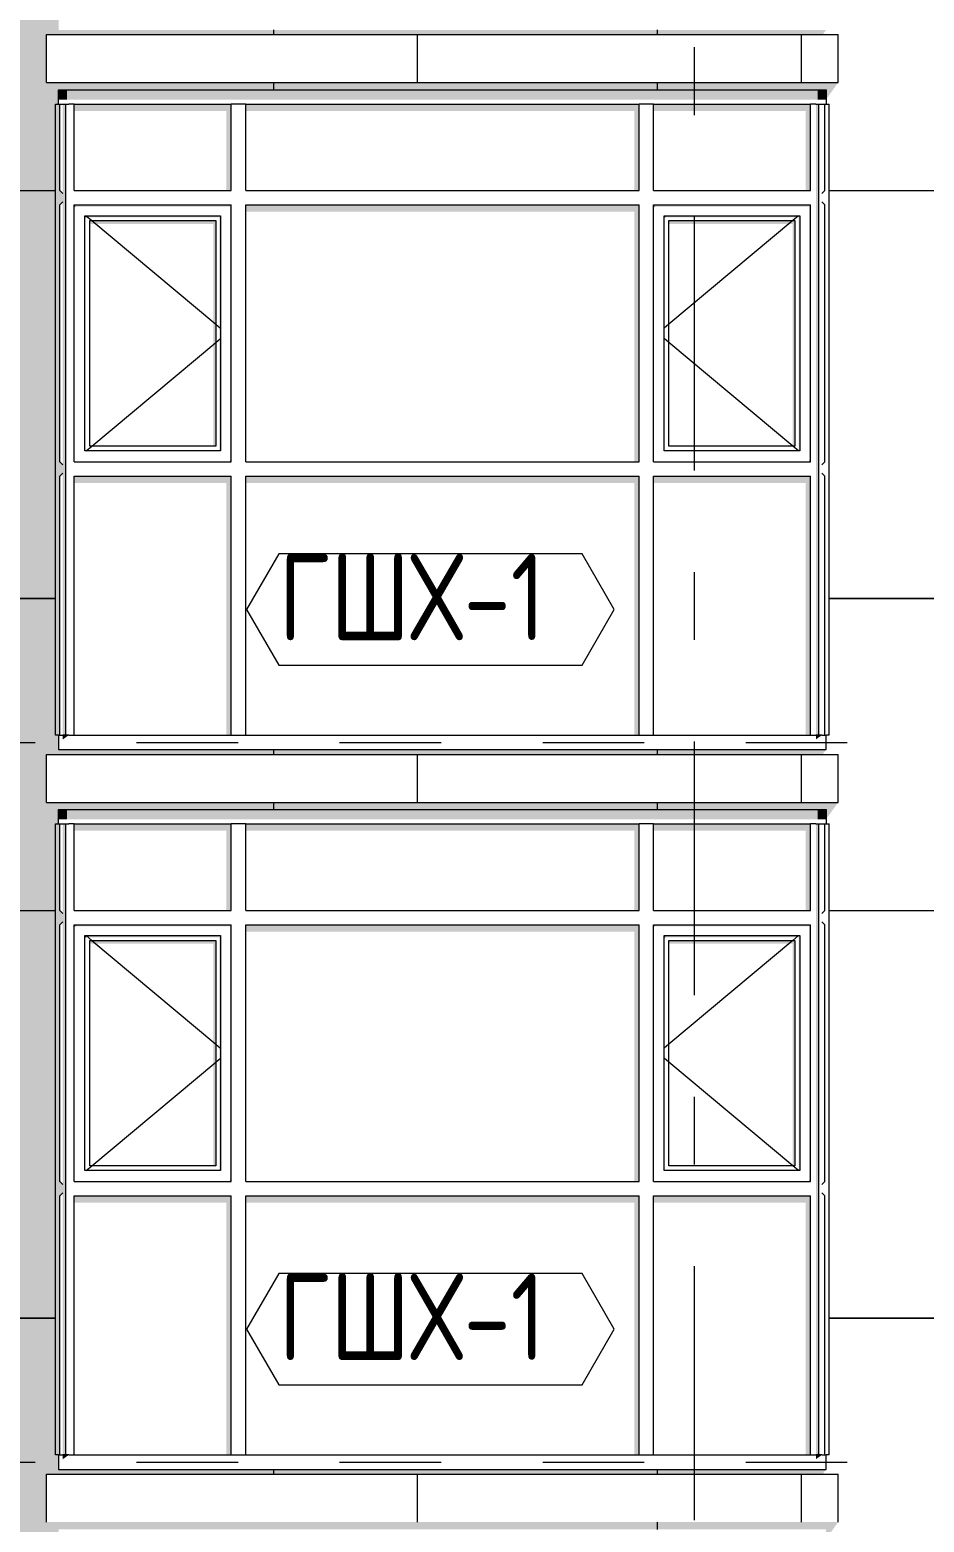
# Model space of a CAD drawing. Header units: millimetres. Extents: x 18162 to 7085488, y 72188 to 247925.
# Drawn here: x 5963688 to 5967417, y 112306 to 118526 of the extents above; entities that cross this region are included whole.
import ezdxf
from ezdxf.enums import TextEntityAlignment as Align

# ---------------------------------------------------------------- set-up
doc = ezdxf.new("R2010")
doc.units = ezdxf.units.MM
doc.header["$MEASUREMENT"] = 0
doc.linetypes.add('Dashed', pattern=[423.333333, 211.666667, -211.666667])
doc.linetypes.add('Double Dashed', pattern=[1093.611073, 529.166651, -211.666656, 141.111112, -211.666656])
for name, color, linetype in [('Finish - Wall', 7, 'Continuous'), ('Structural - Bearing', 7, 'Continuous'), ('Structural - Grid', 7, 'Continuous')]:
    doc.layers.add(name, color=color, linetype=linetype)
doc.styles.add('GENERATED_STYLE_3', font='', dxfattribs={"width": 0.8})
doc.styles.get('GENERATED_STYLE_3').set_extended_font_data('ISOCPEUR MON')

# ---------------------------------------------------------------- blocks, each defined once
blk = doc.blocks.new('*X2817', base_point=(6050603.8, 91556.2))
at = {"layer": 'Structural - Bearing', "color": 8, "linetype": 'Continuous', "lineweight": 13}
blk.add_line((5966303.8, 112306.2), (5966303.8, 112276.2), dxfattribs=at)
blk = doc.blocks.new('*X2821', base_point=(6050603.8, 91556.2))
at = {"layer": 'Structural - Bearing', "color": 8, "linetype": 'Continuous', "lineweight": 13}
for p, q in [((5964703.8, 115306.2), (5964703.8, 115276.2)), ((5966303.8, 115306.2), (5966303.8, 115276.2)), ((5963103.8, 114856.2), (5963795.7, 114856.2)), ((5967020.5, 114856.2), (5967403.8, 114856.2)), ((5967403.8, 114856.2), (5967903.8, 114856.2)), ((5963103.8, 113156.2), (5963795.7, 113156.2)), ((5963795.7, 113156.2), (5963103.8, 113156.2)), ((5967020.5, 113156.2), (5967403.8, 113156.2)), ((5967403.8, 113156.2), (5967020.5, 113156.2)), ((5967903.8, 113156.2), (5967403.8, 113156.2)), ((5967403.8, 113156.2), (5967903.8, 113156.2)), ((5964703.8, 112526.2), (5964703.8, 112506.2)), ((5966303.8, 112526.2), (5966303.8, 112506.2))]:
    blk.add_line(p, q, dxfattribs=at)
blk = doc.blocks.new('*X2822', base_point=(6050603.8, 91556.2))
at = {"layer": 'Structural - Bearing', "color": 7, "linetype": 'Continuous', "lineweight": 9}
for p, q in [((5965303.8, 112506.2), (5965303.8, 112306.2)), ((5966903.8, 112506.2), (5966903.8, 112306.2))]:
    blk.add_line(p, q, dxfattribs=at)
blk = doc.blocks.new('*X2825', base_point=(6050603.8, 91556.2))
at = {"layer": 'Structural - Bearing', "color": 8, "linetype": 'Continuous', "lineweight": 13}
for p, q in [((5964703.8, 118306.2), (5964703.8, 118276.2)), ((5966303.8, 118306.2), (5966303.8, 118276.2)), ((5963103.8, 117856.2), (5963795.7, 117856.2)), ((5967020.5, 117856.2), (5967403.8, 117856.2)), ((5967403.8, 117856.2), (5967903.8, 117856.2)), ((5963103.8, 116156.2), (5963795.7, 116156.2)), ((5963795.7, 116156.2), (5963103.8, 116156.2)), ((5967020.5, 116156.2), (5967403.8, 116156.2)), ((5967403.8, 116156.2), (5967020.5, 116156.2)), ((5967903.8, 116156.2), (5967403.8, 116156.2)), ((5967403.8, 116156.2), (5967903.8, 116156.2)), ((5964703.8, 115526.2), (5964703.8, 115506.2)), ((5966303.8, 115526.2), (5966303.8, 115506.2))]:
    blk.add_line(p, q, dxfattribs=at)
blk = doc.blocks.new('*X2826', base_point=(6050603.8, 91556.2))
at = {"layer": 'Structural - Bearing', "color": 7, "linetype": 'Continuous', "lineweight": 9}
for p, q in [((5965303.8, 115506.2), (5965303.8, 115306.2)), ((5966903.8, 115506.2), (5966903.8, 115306.2))]:
    blk.add_line(p, q, dxfattribs=at)
blk = doc.blocks.new('*X2853', base_point=(6050603.8, 91556.2))
at = {"layer": 'Structural - Bearing', "color": 8, "linetype": 'Continuous', "lineweight": 13}
for p, q in [((5964703.8, 118526.2), (5964703.8, 118506.2)), ((5966303.8, 118526.2), (5966303.8, 118506.2))]:
    blk.add_line(p, q, dxfattribs=at)
blk = doc.blocks.new('*X2854', base_point=(6050603.8, 91556.2))
at = {"layer": 'Structural - Bearing', "color": 7, "linetype": 'Continuous', "lineweight": 9}
for p, q in [((5965303.8, 118506.2), (5965303.8, 118306.2)), ((5966903.8, 118506.2), (5966903.8, 118306.2))]:
    blk.add_line(p, q, dxfattribs=at)
blk = doc.blocks.new('Label_274_3', base_point=(5965358.1, 112876.2))
at = {"color": 13, "linetype": 'Continuous', "lineweight": 13, "flags": 128}
blk.add_lwpolyline([(5964591.7, 113110.4), (5964725.8, 112878.2), (5965990.4, 112878.2), (5966124.5, 113110.4), (5965990.4, 113342.7), (5964725.8, 113342.7)], close=True, dxfattribs=at)
at = {"color": 13, "lineweight": 13, "insert": (5964725.8, 113342), "char_height": 360, "attachment_point": 1, "style": 'GENERATED_STYLE_3'}
blk.add_mtext('\\A1;{\\pql;\\pt0,253000;\\fISOCPEUR MON|b0|i0|c0|p0;\\W0.800000;ГШХ-1\\fISOCPEUR MON|b0|i0|c0|p0;\\W0.800000;\\A1{\\H.66x;\\S^  ;}\\fISOCPEUR MON|b0|i0|c0|p0;\\W0.800000;\\fISOCPEUR MON|b0|i0|c0|p0;\\W0.800000;\\A1{\\H.66x;\\S^  ;}\\fISOCPEUR MON|b0|i0|c0|p0;\\W0.800000; \\fISOCPEUR MON|b0|i0|c0|p0;\\W0.800000;\\fISOCPEUR MON|b0|i0|c0|p0;\\W0.800000;\\fISOCPEUR MON|b0|i0|c0|p0;\\W0.800000;\\fISOCPEUR MON|b0|i0|c0|p0;\\W0.800000;\\fISOCPEUR MON|b0|i0|c0|p0;\\W0.800000;\\fISOCPEUR MON|b0|i0|c0|p0;\\W0.800000;\\fISOCPEUR MON|b0|i0|c0|p0;\\W0.800000;\\fISOCPEUR MON|b0|i0|c0|p0;\\W0.800000;\\fISOCPEUR MON|b0|i0|c0|p0;\\W0.800000;\\fISOCPEUR MON|b0|i0|c0|p0;\\W0.800000;\\fISOCPEUR MON|b0|i0|c0|p0;\\W0.800000;\\fISOCPEUR MON|b0|i0|c0|p0;\\W0.800000;\\fISOCPEUR MON|b0|i0|c0|p0;\\W0.800000;\\fISOCPEUR MON|b0|i0|c0|p0;\\W0.800000;\\fISOCPEUR MON|b0|i0|c0|p0;\\W0.800000;\\fISOCPEUR MON|b0|i0|c0|p0;\\W0.800000;\\fISOCPEUR MON|b0|i0|c0|p0;\\W0.800000;\\fISOCPEUR MON|b0|i0|c0|p0;\\W0.800000;\\fISOCPEUR MON|b0|i0|c0|p0;\\W0.800000;\\fISOCPEUR MON|b0|i0|c0|p0;\\W0.800000;\\fISOCPEUR MON|b0|i0|c0|p0;\\W0.800000;\\fISOCPEUR MON|b0|i0|c0|p0;\\W0.800000;\\fISOCPEUR MON|b0|i0|c0|p0;\\W0.800000;\\fISOCPEUR MON|b0|i0|c0|p0;\\W0.800000;\\fISOCPEUR MON|b0|i0|c0|p0;\\W0.800000;\\fISOCPEUR MON|b0|i0|c0|p0;\\W0.800000;\\fISOCPEUR MON|b0|i0|c0|p0;\\W0.800000;\\fISOCPEUR MON|b0|i0|c0|p0;\\W0.800000;\\fISOCPEUR MON|b0|i0|c0|p0;\\W0.800000;\\fISOCPEUR MON|b0|i0|c0|p0;\\W0.800000;\\fISOCPEUR MON|b0|i0|c0|p0;\\W0.800000;\\fISOCPEUR MON|b0|i0|c0|p0;\\W0.800000;\\fISOCPEUR MON|b0|i0|c0|p0;\\W0.800000;\\fISOCPEUR MON|b0|i0|c0|p0;\\W0.800000;\\fISOCPEUR MON|b0|i0|c0|p0;\\W0.800000;\\fISOCPEUR MON|b0|i0|c0|p0;\\W0.800000;\\fISOCPEUR MON|b0|i0|c0|p0;\\W0.800000;\\fISOCPEUR MON|b0|i0|c0|p0;\\W0.800000;\\fISOCPEUR MON|b0|i0|c0|p0;\\W0.800000;\\fISOCPEUR MON|b0|i0|c0|p0;\\W0.800000;\\fISOCPEUR MON|b0|i0|c0|p0;\\W0.800000;\\fISOCPEUR MON|b0|i0|c0|p0;\\W0.800000;\\fISOCPEUR MON|b0|i0|c0|p0;\\W0.800000;}', dxfattribs=at)
blk = doc.blocks.new('Label_275_3', base_point=(5965358.1, 115876.2))
at = {"color": 13, "linetype": 'Continuous', "lineweight": 13, "flags": 128}
blk.add_lwpolyline([(5964591.7, 116110.4), (5964725.8, 115878.2), (5965990.4, 115878.2), (5966124.5, 116110.4), (5965990.4, 116342.7), (5964725.8, 116342.7)], close=True, dxfattribs=at)
at = {"color": 13, "lineweight": 13, "insert": (5964725.8, 116342), "char_height": 360, "attachment_point": 1, "style": 'GENERATED_STYLE_3'}
blk.add_mtext('\\A1;{\\pql;\\pt0,253000;\\fISOCPEUR MON|b0|i0|c0|p0;\\W0.800000;ГШХ-1\\fISOCPEUR MON|b0|i0|c0|p0;\\W0.800000;\\A1{\\H.66x;\\S^  ;}\\fISOCPEUR MON|b0|i0|c0|p0;\\W0.800000;\\fISOCPEUR MON|b0|i0|c0|p0;\\W0.800000;\\A1{\\H.66x;\\S^  ;}\\fISOCPEUR MON|b0|i0|c0|p0;\\W0.800000; \\fISOCPEUR MON|b0|i0|c0|p0;\\W0.800000;\\fISOCPEUR MON|b0|i0|c0|p0;\\W0.800000;\\fISOCPEUR MON|b0|i0|c0|p0;\\W0.800000;\\fISOCPEUR MON|b0|i0|c0|p0;\\W0.800000;\\fISOCPEUR MON|b0|i0|c0|p0;\\W0.800000;\\fISOCPEUR MON|b0|i0|c0|p0;\\W0.800000;\\fISOCPEUR MON|b0|i0|c0|p0;\\W0.800000;\\fISOCPEUR MON|b0|i0|c0|p0;\\W0.800000;\\fISOCPEUR MON|b0|i0|c0|p0;\\W0.800000;\\fISOCPEUR MON|b0|i0|c0|p0;\\W0.800000;\\fISOCPEUR MON|b0|i0|c0|p0;\\W0.800000;\\fISOCPEUR MON|b0|i0|c0|p0;\\W0.800000;\\fISOCPEUR MON|b0|i0|c0|p0;\\W0.800000;\\fISOCPEUR MON|b0|i0|c0|p0;\\W0.800000;\\fISOCPEUR MON|b0|i0|c0|p0;\\W0.800000;\\fISOCPEUR MON|b0|i0|c0|p0;\\W0.800000;\\fISOCPEUR MON|b0|i0|c0|p0;\\W0.800000;\\fISOCPEUR MON|b0|i0|c0|p0;\\W0.800000;\\fISOCPEUR MON|b0|i0|c0|p0;\\W0.800000;\\fISOCPEUR MON|b0|i0|c0|p0;\\W0.800000;\\fISOCPEUR MON|b0|i0|c0|p0;\\W0.800000;\\fISOCPEUR MON|b0|i0|c0|p0;\\W0.800000;\\fISOCPEUR MON|b0|i0|c0|p0;\\W0.800000;\\fISOCPEUR MON|b0|i0|c0|p0;\\W0.800000;\\fISOCPEUR MON|b0|i0|c0|p0;\\W0.800000;\\fISOCPEUR MON|b0|i0|c0|p0;\\W0.800000;\\fISOCPEUR MON|b0|i0|c0|p0;\\W0.800000;\\fISOCPEUR MON|b0|i0|c0|p0;\\W0.800000;\\fISOCPEUR MON|b0|i0|c0|p0;\\W0.800000;\\fISOCPEUR MON|b0|i0|c0|p0;\\W0.800000;\\fISOCPEUR MON|b0|i0|c0|p0;\\W0.800000;\\fISOCPEUR MON|b0|i0|c0|p0;\\W0.800000;\\fISOCPEUR MON|b0|i0|c0|p0;\\W0.800000;\\fISOCPEUR MON|b0|i0|c0|p0;\\W0.800000;\\fISOCPEUR MON|b0|i0|c0|p0;\\W0.800000;\\fISOCPEUR MON|b0|i0|c0|p0;\\W0.800000;\\fISOCPEUR MON|b0|i0|c0|p0;\\W0.800000;\\fISOCPEUR MON|b0|i0|c0|p0;\\W0.800000;\\fISOCPEUR MON|b0|i0|c0|p0;\\W0.800000;\\fISOCPEUR MON|b0|i0|c0|p0;\\W0.800000;\\fISOCPEUR MON|b0|i0|c0|p0;\\W0.800000;\\fISOCPEUR MON|b0|i0|c0|p0;\\W0.800000;\\fISOCPEUR MON|b0|i0|c0|p0;\\W0.800000;}', dxfattribs=at)
blk = doc.blocks.new('Standard grid marker[382]_3', base_point=(5966458.1, 151556.2))
at = {"layer": 'Structural - Grid', "color": 13, "linetype": 'Double Dashed', "lineweight": 13, "ltscale": 2}
blk.add_line((5966458.1, 150556.2), (5966458.1, 87056.2), dxfattribs=at)
at = {"layer": 'Structural - Grid', "color": 13, "lineweight": 13, "style": 'GENERATED_STYLE_3'}
blk.add_attdef('AC_MarkerText_1', text='', height=500, rotation=360, dxfattribs=at).set_placement((5966458.1, 85706.2), align=Align.TOP_CENTER)

msp = doc.modelspace()

# ---------------------------------------------------------------- hatches: boundary and pattern name
at = {"layer": 'Finish - Wall', "linetype": 'Continuous', "lineweight": 0}
for points in [[(5963843.1, 118276.2), (5963808.1, 118276.2), (5963808.1, 118235.5), (5963843.1, 118235.5)], [(5963843.1, 118276.2), (5963843.1, 118235.5), (5964558.1, 118235.5), (5964558.1, 118276.2)], [(5964558.1, 118235.5), (5966258.1, 118235.5), (5966258.1, 118276.2), (5964558.1, 118276.2)], [(5966258.1, 118235.5), (5966973.1, 118235.5), (5966973.1, 118276.2), (5966258.1, 118276.2)], [(5967008.1, 118276.2), (5966973.1, 118276.2), (5966973.1, 118235.5), (5967008.1, 118235.5)], [(5963795.7, 117826.2), (5963838.1, 117826.2), (5963838.1, 118216.2), (5963825.7, 118216.2), (5963825.7, 117843.6), (5963813.1, 117856.2), (5963813.1, 118216.2), (5963795.7, 118216.2)], [(5963873.1, 118216.2), (5963873.1, 118187.9), (5964508.1, 118187.9), (5964508.1, 117856.2), (5964528.1, 117856.2), (5964528.1, 118216.2)], [(5964588.1, 118216.2), (5964588.1, 118187.9), (5966208.1, 118187.9), (5966208.1, 117856.2), (5966228.1, 117856.2), (5966228.1, 118216.2)], [(5966943.1, 118216.2), (5966288.1, 118216.2), (5966288.1, 118187.9), (5966923.1, 118187.9), (5966923.1, 117856.2), (5966943.1, 117856.2)], [(5966965.7, 117826.2), (5966978.1, 117826.2), (5966978.1, 118216.2), (5966965.7, 118216.2)], [(5967003.1, 118216.2), (5967003.1, 118209.1), (5967008.1, 118216.2)], [(5966965.7, 116696.2), (5966978.1, 116696.2), (5966978.1, 117826.2), (5966965.7, 117826.2)], [(5967003.1, 117856.2), (5966990.5, 117843.6), (5966996.8, 117847.3)], [(5964528.1, 117796.2), (5963873.1, 117796.2), (5963880.2, 117789.1), (5964521, 117789.1)], [(5963880.2, 117789.1), (5963873.1, 117796.2), (5963873.1, 117789.1)], [(5963925.2, 117744.1), (5963918.1, 117751.2), (5963918.1, 117744.1)], [(5963918.1, 117751.2), (5963925.2, 117744.1), (5964476, 117744.1), (5964483.1, 117751.2)], [(5964483.1, 117751.2), (5964476, 117744.1), (5964478.1, 117744.1), (5964478.1, 116776.2), (5964483.1, 116771.2)], [(5964521, 117789.1), (5964523.1, 117789.1), (5964523.1, 116731.2), (5964528.1, 116726.2), (5964528.1, 117796.2)], [(5966228.1, 117796.2), (5964588.1, 117796.2), (5964588.1, 117767.9), (5966208.1, 117767.9), (5966208.1, 116726.2), (5966228.1, 116726.2)], [(5966943.1, 117796.2), (5966288.1, 117796.2), (5966295.2, 117789.1), (5966936, 117789.1)], [(5966288.1, 117796.2), (5966288.1, 117789.1), (5966295.2, 117789.1)], [(5966340.2, 117744.1), (5966333.1, 117751.2), (5966333.1, 117744.1)], [(5966898.1, 117751.2), (5966333.1, 117751.2), (5966340.2, 117744.1), (5966891, 117744.1)], [(5966891, 117744.1), (5966893.1, 117744.1), (5966893.1, 116776.2), (5966898.1, 116771.2), (5966898.1, 117751.2)], [(5966936, 117789.1), (5966938.1, 117789.1), (5966938.1, 116731.2), (5966943.1, 116726.2), (5966943.1, 117796.2)], [(5964463.1, 117731.2), (5963938.1, 117731.2), (5963938.1, 117717), (5964453.1, 117717), (5964453.1, 116791.2), (5964463.1, 116791.2)], [(5966878.1, 117731.2), (5966353.1, 117731.2), (5966353.1, 117717), (5966868.1, 117717), (5966868.1, 116791.2), (5966878.1, 116791.2)], [(5964478.1, 116771.2), (5964483.1, 116771.2), (5964478.1, 116776.2)], [(5966893.1, 116771.2), (5966898.1, 116771.2), (5966893.1, 116776.2)], [(5963795.7, 116696.2), (5963795.7, 115586.2), (5963813.1, 115586.2), (5963813.1, 116666.2), (5963825.7, 116678.8), (5963825.7, 115586.2), (5963838.1, 115586.2), (5963838.1, 116696.2)], [(5964523.1, 116726.2), (5964528.1, 116726.2), (5964523.1, 116731.2)], [(5966938.1, 116726.2), (5966943.1, 116726.2), (5966938.1, 116731.2)], [(5966965.7, 115586.2), (5966978.1, 115586.2), (5966978.1, 116696.2), (5966965.7, 116696.2)], [(5967003.1, 116726.2), (5966990.5, 116713.6), (5966996.8, 116717.3)], [(5964528.1, 116666.2), (5963873.1, 116666.2), (5963873.1, 116637.9), (5964508.1, 116637.9), (5964508.1, 115586.2), (5964528.1, 115586.2)], [(5964588.1, 116637.9), (5966208.1, 116637.9), (5966208.1, 115586.2), (5966228.1, 115586.2), (5966228.1, 116666.2), (5964588.1, 116666.2)], [(5966288.1, 116666.2), (5966288.1, 116637.9), (5966923.1, 116637.9), (5966923.1, 115586.2), (5966943.1, 115586.2), (5966943.1, 116666.2)], [(5963825.7, 115568.6), (5963843.1, 115580.9), (5963843.1, 115586.2), (5963825.7, 115586.2)], [(5963850.5, 115586.2), (5963843.1, 115586.2), (5963843.1, 115580.9)], [(5966965.7, 115586.2), (5966965.7, 115568.6), (5966973.1, 115573.9), (5966973.1, 115586.2)], [(5966973.1, 115586.2), (5966973.1, 115573.9), (5966990.5, 115586.2)], [(5963808.1, 115276.2), (5963808.1, 115235.5), (5963843.1, 115235.5), (5963843.1, 115276.2)], [(5963843.1, 115276.2), (5963843.1, 115235.5), (5964558.1, 115235.5), (5964558.1, 115276.2)], [(5964558.1, 115235.5), (5966258.1, 115235.5), (5966258.1, 115276.2), (5964558.1, 115276.2)], [(5966973.1, 115276.2), (5966258.1, 115276.2), (5966258.1, 115235.5), (5966973.1, 115235.5)], [(5967008.1, 115276.2), (5966973.1, 115276.2), (5966973.1, 115235.5), (5967008.1, 115235.5)], [(5963795.7, 115216.2), (5963795.7, 114826.2), (5963838.1, 114826.2), (5963838.1, 115216.2), (5963825.7, 115216.2), (5963825.7, 114843.6), (5963813.1, 114856.2), (5963813.1, 115216.2)], [(5964528.1, 115216.2), (5963873.1, 115216.2), (5963873.1, 115187.9), (5964508.1, 115187.9), (5964508.1, 114856.2), (5964528.1, 114856.2)], [(5964588.1, 115187.9), (5966208.1, 115187.9), (5966208.1, 114856.2), (5966228.1, 114856.2), (5966228.1, 115216.2), (5964588.1, 115216.2)], [(5966943.1, 115216.2), (5966288.1, 115216.2), (5966288.1, 115187.9), (5966923.1, 115187.9), (5966923.1, 114856.2), (5966943.1, 114856.2)], [(5966965.7, 114826.2), (5966978.1, 114826.2), (5966978.1, 115216.2), (5966965.7, 115216.2)], [(5967003.1, 115216.2), (5967003.1, 115209.1), (5967008.1, 115216.2)], [(5966965.7, 113696.2), (5966978.1, 113696.2), (5966978.1, 114826.2), (5966965.7, 114826.2)], [(5967003.1, 114856.2), (5966990.5, 114843.6), (5966996.8, 114847.3)], [(5964528.1, 114796.2), (5963873.1, 114796.2), (5963880.2, 114789.1), (5964521, 114789.1)], [(5963880.2, 114789.1), (5963873.1, 114796.2), (5963873.1, 114789.1)], [(5964521, 114789.1), (5964523.1, 114789.1), (5964523.1, 113731.2), (5964528.1, 113726.2), (5964528.1, 114796.2)], [(5966228.1, 114796.2), (5964588.1, 114796.2), (5964588.1, 114767.9), (5966208.1, 114767.9), (5966208.1, 113726.2), (5966228.1, 113726.2)], [(5966943.1, 114796.2), (5966288.1, 114796.2), (5966295.2, 114789.1), (5966936, 114789.1)], [(5966288.1, 114796.2), (5966288.1, 114789.1), (5966295.2, 114789.1)], [(5966936, 114789.1), (5966938.1, 114789.1), (5966938.1, 113731.2), (5966943.1, 113726.2), (5966943.1, 114796.2)], [(5963918.1, 114744.1), (5963925.2, 114744.1), (5963918.1, 114751.2)], [(5963918.1, 114751.2), (5963925.2, 114744.1), (5964476, 114744.1), (5964483.1, 114751.2)], [(5964463.1, 114731.2), (5963938.1, 114731.2), (5963938.1, 114717), (5964453.1, 114717), (5964453.1, 113791.2), (5964463.1, 113791.2)], [(5964483.1, 114751.2), (5964476, 114744.1), (5964478.1, 114744.1), (5964478.1, 113776.2), (5964483.1, 113771.2)], [(5966340.2, 114744.1), (5966333.1, 114751.2), (5966333.1, 114744.1)], [(5966333.1, 114751.2), (5966340.2, 114744.1), (5966891, 114744.1), (5966898.1, 114751.2)], [(5966353.1, 114731.2), (5966353.1, 114717), (5966868.1, 114717), (5966868.1, 113791.2), (5966878.1, 113791.2), (5966878.1, 114731.2)], [(5966891, 114744.1), (5966893.1, 114744.1), (5966893.1, 113776.2), (5966898.1, 113771.2), (5966898.1, 114751.2)], [(5964478.1, 113771.2), (5964483.1, 113771.2), (5964478.1, 113776.2)], [(5966893.1, 113771.2), (5966898.1, 113771.2), (5966893.1, 113776.2)], [(5964523.1, 113726.2), (5964528.1, 113726.2), (5964523.1, 113731.2)], [(5966938.1, 113726.2), (5966943.1, 113726.2), (5966938.1, 113731.2)], [(5967003.1, 113726.2), (5966990.5, 113713.6), (5966996.8, 113717.3)], [(5963795.7, 113696.2), (5963795.7, 112586.2), (5963813.1, 112586.2), (5963813.1, 113666.2), (5963825.7, 113678.8), (5963825.7, 112586.2), (5963838.1, 112586.2), (5963838.1, 113696.2)], [(5963873.1, 113666.2), (5963873.1, 113637.9), (5964508.1, 113637.9), (5964508.1, 112586.2), (5964528.1, 112586.2), (5964528.1, 113666.2)], [(5966228.1, 113666.2), (5964588.1, 113666.2), (5964588.1, 113637.9), (5966208.1, 113637.9), (5966208.1, 112586.2), (5966228.1, 112586.2)], [(5966288.1, 113666.2), (5966288.1, 113637.9), (5966923.1, 113637.9), (5966923.1, 112586.2), (5966943.1, 112586.2), (5966943.1, 113666.2)], [(5966965.7, 112586.2), (5966978.1, 112586.2), (5966978.1, 113696.2), (5966965.7, 113696.2)], [(5963825.7, 112568.6), (5963843.1, 112580.9), (5963843.1, 112586.2), (5963825.7, 112586.2)], [(5963850.5, 112586.2), (5963843.1, 112586.2), (5963843.1, 112580.9)], [(5966965.7, 112568.6), (5966973.1, 112573.9), (5966973.1, 112586.2), (5966965.7, 112586.2)], [(5966990.5, 112586.2), (5966973.1, 112586.2), (5966973.1, 112573.9)]]:
    msp.add_hatch(color=49, dxfattribs=at).paths.add_polyline_path(points)
h = msp.add_hatch(color=49, dxfattribs=at)
h.paths.add_polyline_path([(5963795.7, 116696.2), (5963838.1, 116696.2), (5963838.1, 117826.2), (5963795.7, 117826.2)])
h.paths.add_polyline_path([(5963813.1, 117796.2), (5963825.7, 117808.8), (5963825.7, 116713.6), (5963813.1, 116726.2)], flags=0)
h = msp.add_hatch(color=49, dxfattribs=at)
h.paths.add_polyline_path([(5963795.7, 113696.2), (5963838.1, 113696.2), (5963838.1, 114826.2), (5963795.7, 114826.2)])
h.paths.add_polyline_path([(5963813.1, 114796.2), (5963825.7, 114808.8), (5963825.7, 113713.6), (5963813.1, 113726.2)], flags=0)
at = {"layer": 'Structural - Bearing', "linetype": 'Continuous', "lineweight": 0}
for points in [[(5962513.1, 121456.2), (5962513.1, 120887.7), (5962525.7, 120875.1), (5962525.7, 120856.2), (5962758.1, 120856.2), (5962758.1, 119156.2), (5962513.1, 119156.2), (5962513.1, 119017.7), (5962525.7, 119005.1), (5962525.7, 118975.5), (5962513.1, 118957.7), (5962513.1, 118456.2), (5963758.1, 118456.2), (5963758.1, 118506.2), (5966994, 118506.2), (5967008.1, 118526.2), (5963808.1, 118526.2), (5963808.1, 118586.2), (5963795.7, 118586.2), (5963795.7, 121216.2), (5963808.1, 121216.2), (5963808.1, 121276.2), (5967008.1, 121276.2), (5967008.1, 121235.5), (5967058.1, 121306.2), (5963758.1, 121306.2), (5963758.1, 121456.2)], [(5962513.1, 116156.2), (5962513.1, 116017.7), (5962525.7, 116005.1), (5962525.7, 115975.5), (5962513.1, 115957.7), (5962513.1, 115456.2), (5963758.1, 115456.2), (5963758.1, 115506.2), (5966994, 115506.2), (5967008.1, 115526.2), (5963808.1, 115526.2), (5963808.1, 115586.2), (5963795.7, 115586.2), (5963795.7, 118216.2), (5963808.1, 118216.2), (5963808.1, 118276.2), (5967008.1, 118276.2), (5967008.1, 118235.5), (5967058.1, 118306.2), (5963758.1, 118306.2), (5963758.1, 118456.2), (5962513.1, 118456.2), (5962513.1, 117887.7), (5962525.7, 117875.1), (5962525.7, 117856.2), (5962758.1, 117856.2), (5962758.1, 116156.2)], [(5962513.1, 115456.2), (5962513.1, 114887.7), (5962525.7, 114875.1), (5962525.7, 114856.2), (5962758.1, 114856.2), (5962758.1, 113156.2), (5962513.1, 113156.2), (5962513.1, 113017.7), (5962525.7, 113005.1), (5962525.7, 112975.5), (5962513.1, 112957.7), (5962513.1, 112456.2), (5963758.1, 112456.2), (5963758.1, 112506.2), (5966994, 112506.2), (5967008.1, 112526.2), (5963808.1, 112526.2), (5963808.1, 112586.2), (5963795.7, 112586.2), (5963795.7, 115216.2), (5963808.1, 115216.2), (5963808.1, 115276.2), (5967008.1, 115276.2), (5967008.1, 115235.5), (5967058.1, 115306.2), (5963758.1, 115306.2), (5963758.1, 115456.2)], [(5962513.1, 110017.7), (5962525.7, 110005.1), (5962525.7, 109975.5), (5962513.1, 109957.7), (5962513.1, 109456.2), (5963758.1, 109456.2), (5963758.1, 109506.2), (5966994, 109506.2), (5967008.1, 109526.2), (5963808.1, 109526.2), (5963808.1, 109586.2), (5963795.7, 109586.2), (5963795.7, 112216.2), (5963808.1, 112216.2), (5963808.1, 112276.2), (5967008.1, 112276.2), (5967008.1, 112235.5), (5967058.1, 112306.2), (5963758.1, 112306.2), (5963758.1, 112456.2), (5962513.1, 112456.2), (5962513.1, 111887.7), (5962525.7, 111875.1), (5962525.7, 111856.2), (5962758.1, 111856.2), (5962758.1, 110156.2), (5962513.1, 110156.2)]]:
    msp.add_hatch(color=49, dxfattribs=at).paths.add_polyline_path(points)

# ---------------------------------------------------------------- linework, layer by layer
at = {"color": 8, "linetype": 'Dashed', "lineweight": 13, "ltscale": 2}
for p, q in [((5948046.5, 115556.2), (5978885, 115556.2)), ((5948046.5, 112556.2), (5978885, 112556.2))]:
    msp.add_line(p, q, dxfattribs=at)
at = {"layer": 'Finish - Wall', "color": 7, "linetype": 'Continuous', "lineweight": 9}
for p, q in [((5963808.1, 118216.2), (5963808.1, 118276.2)), ((5963808.1, 118276.2), (5963843.1, 118276.2)), ((5963843.1, 118276.2), (5964558.1, 118276.2)), ((5964558.1, 118276.2), (5966258.1, 118276.2)), ((5966258.1, 118276.2), (5966973.1, 118276.2)), ((5966973.1, 118276.2), (5967008.1, 118276.2)), ((5967008.1, 118276.2), (5967008.1, 118216.2)), ((5963795.7, 118216.2), (5963808.1, 118216.2)), ((5963795.7, 117826.2), (5963795.7, 118216.2)), ((5963808.1, 118216.2), (5963813.1, 118216.2)), ((5963813.1, 118216.2), (5963825.7, 118216.2)), ((5963813.1, 117856.2), (5963813.1, 118216.2)), ((5963825.7, 118216.2), (5963838.1, 118216.2)), ((5963838.1, 118216.2), (5963850.5, 118216.2)), ((5963838.1, 117826.2), (5963838.1, 118216.2)), ((5963873.1, 118216.2), (5963850.5, 118216.2)), ((5963873.1, 118216.2), (5964528.1, 118216.2)), ((5963873.1, 117856.2), (5963873.1, 118216.2)), ((5964588.1, 118216.2), (5964528.1, 118216.2)), ((5964528.1, 117856.2), (5964528.1, 118216.2)), ((5964588.1, 118216.2), (5966228.1, 118216.2)), ((5964588.1, 117856.2), (5964588.1, 118216.2)), ((5966288.1, 118216.2), (5966228.1, 118216.2)), ((5966228.1, 117856.2), (5966228.1, 118216.2)), ((5966288.1, 118216.2), (5966943.1, 118216.2)), ((5966288.1, 117856.2), (5966288.1, 118216.2)), ((5966965.7, 118216.2), (5966943.1, 118216.2)), ((5966943.1, 117856.2), (5966943.1, 118216.2)), ((5966965.7, 118216.2), (5966978.1, 118216.2)), ((5966978.1, 118216.2), (5966990.5, 118216.2)), ((5966978.1, 117826.2), (5966978.1, 118216.2)), ((5966990.5, 118216.2), (5967003.1, 118216.2)), ((5967003.1, 118216.2), (5967008.1, 118216.2)), ((5967003.1, 117856.2), (5967003.1, 118216.2)), ((5967008.1, 118216.2), (5967020.5, 118216.2)), ((5967020.5, 117826.2), (5967020.5, 118216.2)), ((5963795.7, 116696.2), (5963795.7, 117826.2)), ((5963813.1, 117856.2), (5963825.7, 117843.6)), ((5963825.7, 117808.8), (5963813.1, 117796.2)), ((5963838.1, 116696.2), (5963838.1, 117826.2)), ((5963873.1, 117856.2), (5964528.1, 117856.2)), ((5964588.1, 117856.2), (5966228.1, 117856.2)), ((5966288.1, 117856.2), (5966943.1, 117856.2)), ((5966978.1, 116696.2), (5966978.1, 117826.2)), ((5966990.5, 117843.6), (5967003.1, 117856.2)), ((5967003.1, 117796.2), (5966990.5, 117808.8)), ((5967020.5, 116696.2), (5967020.5, 117826.2)), ((5963813.1, 116726.2), (5963813.1, 117796.2)), ((5963873.1, 116726.2), (5963873.1, 117796.2)), ((5963873.1, 117796.2), (5964528.1, 117796.2)), ((5963918.1, 116771.2), (5963918.1, 117751.2)), ((5963918.1, 117751.2), (5964483.1, 117751.2)), ((5963923, 117751.2), (5963946.9, 117731.2)), ((5964483.1, 117751.2), (5964483.1, 116771.2)), ((5964528.1, 116726.2), (5964528.1, 117796.2)), ((5964588.1, 116726.2), (5964588.1, 117796.2)), ((5964588.1, 117796.2), (5966228.1, 117796.2)), ((5966228.1, 116726.2), (5966228.1, 117796.2)), ((5966288.1, 116726.2), (5966288.1, 117796.2)), ((5966288.1, 117796.2), (5966943.1, 117796.2)), ((5966333.1, 116771.2), (5966333.1, 117751.2)), ((5966333.1, 117751.2), (5966898.1, 117751.2)), ((5966893.3, 117751.2), (5966869.4, 117731.2)), ((5966898.1, 117751.2), (5966898.1, 116771.2)), ((5966943.1, 116726.2), (5966943.1, 117796.2)), ((5967003.1, 116726.2), (5967003.1, 117796.2)), ((5963938.1, 117731.2), (5964463.1, 117731.2)), ((5963938.1, 116791.2), (5963938.1, 117731.2)), ((5963946.9, 117731.2), (5964463.1, 117298.9)), ((5964463.1, 117731.2), (5964463.1, 116791.2)), ((5966353.1, 117731.2), (5966878.1, 117731.2)), ((5966869.4, 117731.2), (5966353.1, 117298.9)), ((5966353.1, 116791.2), (5966353.1, 117731.2)), ((5966878.1, 117731.2), (5966878.1, 116791.2)), ((5964463.1, 117298.9), (5964483.1, 117282.1)), ((5966353.1, 117298.9), (5966333.1, 117282.1)), ((5963946.9, 116791.2), (5964463.1, 117223.5)), ((5964463.1, 117223.5), (5964483.1, 117240.2)), ((5966353.1, 117223.5), (5966333.1, 117240.2)), ((5966869.4, 116791.2), (5966353.1, 117223.5)), ((5964483.1, 116771.2), (5963918.1, 116771.2)), ((5963923, 116771.2), (5963946.9, 116791.2)), ((5964463.1, 116791.2), (5963938.1, 116791.2)), ((5966898.1, 116771.2), (5966333.1, 116771.2)), ((5966878.1, 116791.2), (5966353.1, 116791.2)), ((5966893.3, 116771.2), (5966869.4, 116791.2)), ((5963795.7, 115586.2), (5963795.7, 116696.2)), ((5963813.1, 116726.2), (5963825.7, 116713.6)), ((5963838.1, 115586.2), (5963838.1, 116696.2)), ((5963873.1, 116726.2), (5964528.1, 116726.2)), ((5964588.1, 116726.2), (5966228.1, 116726.2)), ((5966288.1, 116726.2), (5966943.1, 116726.2)), ((5966978.1, 115586.2), (5966978.1, 116696.2)), ((5966990.5, 116713.6), (5967003.1, 116726.2)), ((5967020.5, 115586.2), (5967020.5, 116696.2)), ((5963825.7, 116678.8), (5963813.1, 116666.2)), ((5963813.1, 115586.2), (5963813.1, 116666.2)), ((5963873.1, 115586.2), (5963873.1, 116666.2)), ((5963873.1, 116666.2), (5964528.1, 116666.2)), ((5964528.1, 115586.2), (5964528.1, 116666.2)), ((5964588.1, 115586.2), (5964588.1, 116666.2)), ((5964588.1, 116666.2), (5966228.1, 116666.2)), ((5966228.1, 115586.2), (5966228.1, 116666.2)), ((5966288.1, 115586.2), (5966288.1, 116666.2)), ((5966288.1, 116666.2), (5966943.1, 116666.2)), ((5966943.1, 115586.2), (5966943.1, 116666.2)), ((5967003.1, 116666.2), (5966990.5, 116678.8)), ((5967003.1, 115586.2), (5967003.1, 116666.2)), ((5963808.1, 115586.2), (5963795.7, 115586.2)), ((5963808.1, 115586.2), (5963813.1, 115586.2)), ((5963808.1, 115586.2), (5963808.1, 115526.2)), ((5963813.1, 115586.2), (5963825.7, 115586.2)), ((5963838.1, 115586.2), (5963825.7, 115586.2)), ((5963850.5, 115586.2), (5963838.1, 115586.2)), ((5963850.5, 115586.2), (5963873.1, 115586.2)), ((5963873.1, 115586.2), (5964528.1, 115586.2)), ((5964528.1, 115586.2), (5964588.1, 115586.2)), ((5964588.1, 115586.2), (5966228.1, 115586.2)), ((5966228.1, 115586.2), (5966288.1, 115586.2)), ((5966288.1, 115586.2), (5966943.1, 115586.2)), ((5966943.1, 115586.2), (5966965.7, 115586.2)), ((5966978.1, 115586.2), (5966965.7, 115586.2)), ((5966990.5, 115586.2), (5966978.1, 115586.2)), ((5966990.5, 115586.2), (5967003.1, 115586.2)), ((5967003.1, 115586.2), (5967008.1, 115586.2)), ((5967020.5, 115586.2), (5967008.1, 115586.2)), ((5967008.1, 115526.2), (5967008.1, 115586.2)), ((5963808.1, 115526.2), (5963843.1, 115526.2)), ((5963843.1, 115526.2), (5964558.1, 115526.2)), ((5964558.1, 115526.2), (5966258.1, 115526.2)), ((5966258.1, 115526.2), (5966973.1, 115526.2)), ((5966973.1, 115526.2), (5967008.1, 115526.2)), ((5963808.1, 115216.2), (5963808.1, 115276.2)), ((5963808.1, 115276.2), (5963843.1, 115276.2)), ((5963843.1, 115276.2), (5964558.1, 115276.2)), ((5964558.1, 115276.2), (5966258.1, 115276.2)), ((5966258.1, 115276.2), (5966973.1, 115276.2)), ((5966973.1, 115276.2), (5967008.1, 115276.2)), ((5967008.1, 115276.2), (5967008.1, 115216.2)), ((5963795.7, 115216.2), (5963808.1, 115216.2)), ((5963795.7, 114826.2), (5963795.7, 115216.2)), ((5963808.1, 115216.2), (5963813.1, 115216.2)), ((5963813.1, 115216.2), (5963825.7, 115216.2)), ((5963813.1, 114856.2), (5963813.1, 115216.2)), ((5963825.7, 115216.2), (5963838.1, 115216.2)), ((5963838.1, 115216.2), (5963850.5, 115216.2)), ((5963838.1, 114826.2), (5963838.1, 115216.2)), ((5963873.1, 115216.2), (5963850.5, 115216.2)), ((5963873.1, 115216.2), (5964528.1, 115216.2)), ((5963873.1, 114856.2), (5963873.1, 115216.2)), ((5964588.1, 115216.2), (5964528.1, 115216.2)), ((5964528.1, 114856.2), (5964528.1, 115216.2)), ((5964588.1, 115216.2), (5966228.1, 115216.2)), ((5964588.1, 114856.2), (5964588.1, 115216.2)), ((5966288.1, 115216.2), (5966228.1, 115216.2)), ((5966228.1, 114856.2), (5966228.1, 115216.2)), ((5966288.1, 115216.2), (5966943.1, 115216.2)), ((5966288.1, 114856.2), (5966288.1, 115216.2)), ((5966965.7, 115216.2), (5966943.1, 115216.2)), ((5966943.1, 114856.2), (5966943.1, 115216.2)), ((5966965.7, 115216.2), (5966978.1, 115216.2)), ((5966978.1, 115216.2), (5966990.5, 115216.2)), ((5966978.1, 114826.2), (5966978.1, 115216.2)), ((5966990.5, 115216.2), (5967003.1, 115216.2)), ((5967003.1, 115216.2), (5967008.1, 115216.2)), ((5967003.1, 114856.2), (5967003.1, 115216.2)), ((5967008.1, 115216.2), (5967020.5, 115216.2)), ((5967020.5, 114826.2), (5967020.5, 115216.2)), ((5963795.7, 113696.2), (5963795.7, 114826.2)), ((5963813.1, 114856.2), (5963825.7, 114843.6)), ((5963838.1, 113696.2), (5963838.1, 114826.2)), ((5963873.1, 114856.2), (5964528.1, 114856.2)), ((5964588.1, 114856.2), (5966228.1, 114856.2)), ((5966288.1, 114856.2), (5966943.1, 114856.2)), ((5966978.1, 113696.2), (5966978.1, 114826.2)), ((5966990.5, 114843.6), (5967003.1, 114856.2)), ((5967020.5, 113696.2), (5967020.5, 114826.2)), ((5963825.7, 114808.8), (5963813.1, 114796.2)), ((5963813.1, 113726.2), (5963813.1, 114796.2)), ((5963873.1, 113726.2), (5963873.1, 114796.2)), ((5963873.1, 114796.2), (5964528.1, 114796.2)), ((5964528.1, 113726.2), (5964528.1, 114796.2)), ((5964588.1, 113726.2), (5964588.1, 114796.2)), ((5964588.1, 114796.2), (5966228.1, 114796.2)), ((5966228.1, 113726.2), (5966228.1, 114796.2)), ((5966288.1, 113726.2), (5966288.1, 114796.2)), ((5966288.1, 114796.2), (5966943.1, 114796.2)), ((5966943.1, 113726.2), (5966943.1, 114796.2)), ((5967003.1, 114796.2), (5966990.5, 114808.8)), ((5967003.1, 113726.2), (5967003.1, 114796.2)), ((5963918.1, 113771.2), (5963918.1, 114751.2)), ((5963918.1, 114751.2), (5964483.1, 114751.2)), ((5963923, 114751.2), (5963946.9, 114731.2)), ((5963938.1, 114731.2), (5964463.1, 114731.2)), ((5963938.1, 113791.2), (5963938.1, 114731.2)), ((5963946.9, 114731.2), (5964463.1, 114298.9)), ((5964463.1, 114731.2), (5964463.1, 113791.2)), ((5964483.1, 114751.2), (5964483.1, 113771.2)), ((5966333.1, 113771.2), (5966333.1, 114751.2)), ((5966333.1, 114751.2), (5966898.1, 114751.2)), ((5966353.1, 114731.2), (5966878.1, 114731.2)), ((5966869.4, 114731.2), (5966353.1, 114298.9)), ((5966353.1, 113791.2), (5966353.1, 114731.2)), ((5966893.3, 114751.2), (5966869.4, 114731.2)), ((5966878.1, 114731.2), (5966878.1, 113791.2)), ((5966898.1, 114751.2), (5966898.1, 113771.2)), ((5964463.1, 114298.9), (5964483.1, 114282.1)), ((5966353.1, 114298.9), (5966333.1, 114282.1)), ((5963946.9, 113791.2), (5964463.1, 114223.5)), ((5964463.1, 114223.5), (5964483.1, 114240.2)), ((5966353.1, 114223.5), (5966333.1, 114240.2)), ((5966869.4, 113791.2), (5966353.1, 114223.5)), ((5964483.1, 113771.2), (5963918.1, 113771.2)), ((5963923, 113771.2), (5963946.9, 113791.2)), ((5964463.1, 113791.2), (5963938.1, 113791.2)), ((5966898.1, 113771.2), (5966333.1, 113771.2)), ((5966878.1, 113791.2), (5966353.1, 113791.2)), ((5966893.3, 113771.2), (5966869.4, 113791.2)), ((5963813.1, 113726.2), (5963825.7, 113713.6)), ((5963873.1, 113726.2), (5964528.1, 113726.2)), ((5964588.1, 113726.2), (5966228.1, 113726.2)), ((5966288.1, 113726.2), (5966943.1, 113726.2)), ((5966990.5, 113713.6), (5967003.1, 113726.2)), ((5963795.7, 112586.2), (5963795.7, 113696.2)), ((5963825.7, 113678.8), (5963813.1, 113666.2)), ((5963813.1, 112586.2), (5963813.1, 113666.2)), ((5963838.1, 112586.2), (5963838.1, 113696.2)), ((5963873.1, 112586.2), (5963873.1, 113666.2)), ((5963873.1, 113666.2), (5964528.1, 113666.2)), ((5964528.1, 112586.2), (5964528.1, 113666.2)), ((5964588.1, 112586.2), (5964588.1, 113666.2)), ((5964588.1, 113666.2), (5966228.1, 113666.2)), ((5966228.1, 112586.2), (5966228.1, 113666.2)), ((5966288.1, 112586.2), (5966288.1, 113666.2)), ((5966288.1, 113666.2), (5966943.1, 113666.2)), ((5966943.1, 112586.2), (5966943.1, 113666.2)), ((5966978.1, 112586.2), (5966978.1, 113696.2)), ((5967003.1, 113666.2), (5966990.5, 113678.8)), ((5967003.1, 112586.2), (5967003.1, 113666.2)), ((5967020.5, 112586.2), (5967020.5, 113696.2)), ((5963808.1, 112586.2), (5963795.7, 112586.2)), ((5963808.1, 112586.2), (5963813.1, 112586.2)), ((5963808.1, 112586.2), (5963808.1, 112526.2)), ((5963813.1, 112586.2), (5963825.7, 112586.2)), ((5963838.1, 112586.2), (5963825.7, 112586.2)), ((5963850.5, 112586.2), (5963838.1, 112586.2)), ((5963850.5, 112586.2), (5963873.1, 112586.2)), ((5963873.1, 112586.2), (5964528.1, 112586.2)), ((5964528.1, 112586.2), (5964588.1, 112586.2)), ((5964588.1, 112586.2), (5966228.1, 112586.2)), ((5966228.1, 112586.2), (5966288.1, 112586.2)), ((5966288.1, 112586.2), (5966943.1, 112586.2)), ((5966943.1, 112586.2), (5966965.7, 112586.2)), ((5966978.1, 112586.2), (5966965.7, 112586.2)), ((5966990.5, 112586.2), (5966978.1, 112586.2)), ((5966990.5, 112586.2), (5967003.1, 112586.2)), ((5967003.1, 112586.2), (5967008.1, 112586.2)), ((5967020.5, 112586.2), (5967008.1, 112586.2)), ((5967008.1, 112526.2), (5967008.1, 112586.2)), ((5963808.1, 112526.2), (5963843.1, 112526.2)), ((5963843.1, 112526.2), (5964558.1, 112526.2)), ((5964558.1, 112526.2), (5966258.1, 112526.2)), ((5966258.1, 112526.2), (5966973.1, 112526.2)), ((5966973.1, 112526.2), (5967008.1, 112526.2))]:
    msp.add_line(p, q, dxfattribs=at)
at = {"layer": 'Structural - Bearing', "color": 7, "linetype": 'Continuous', "lineweight": 13}
for p, q in [((5963758.1, 118306.2), (5963758.1, 118506.2)), ((5963758.1, 118506.2), (5967058.1, 118506.2)), ((5967058.1, 118306.2), (5967058.1, 118506.2)), ((5963758.1, 118306.2), (5967058.1, 118306.2)), ((5963758.1, 115306.2), (5963758.1, 115506.2)), ((5963758.1, 115506.2), (5967058.1, 115506.2)), ((5967058.1, 115306.2), (5967058.1, 115506.2)), ((5963758.1, 115306.2), (5967058.1, 115306.2)), ((5963758.1, 112306.2), (5963758.1, 112506.2)), ((5963758.1, 112506.2), (5967058.1, 112506.2)), ((5967058.1, 112306.2), (5967058.1, 112506.2))]:
    msp.add_line(p, q, dxfattribs=at)

# ---------------------------------------------------------------- block references
at = {"color": 12, "linetype": 'Continuous', "lineweight": 13}
for name, p in [('Label_275_3', (5965358.1, 115876.2)), ('Label_274_3', (5965358.1, 112876.2))]:
    msp.add_blockref(name, p, dxfattribs=at)
at = {"layer": 'Structural - Bearing', "lineweight": 0}
for name in ['*X2853', '*X2854', '*X2825', '*X2826', '*X2821', '*X2822', '*X2817']:
    msp.add_blockref(name, (6050603.8, 91556.2), dxfattribs=at)
at = {"layer": 'Structural - Grid', "color": 13, "linetype": 'Continuous', "lineweight": 13}
msp.add_blockref('Standard grid marker[382]_3', (5966458.1, 151556.2), dxfattribs=at)

doc.saveas('drawing.dxf')
